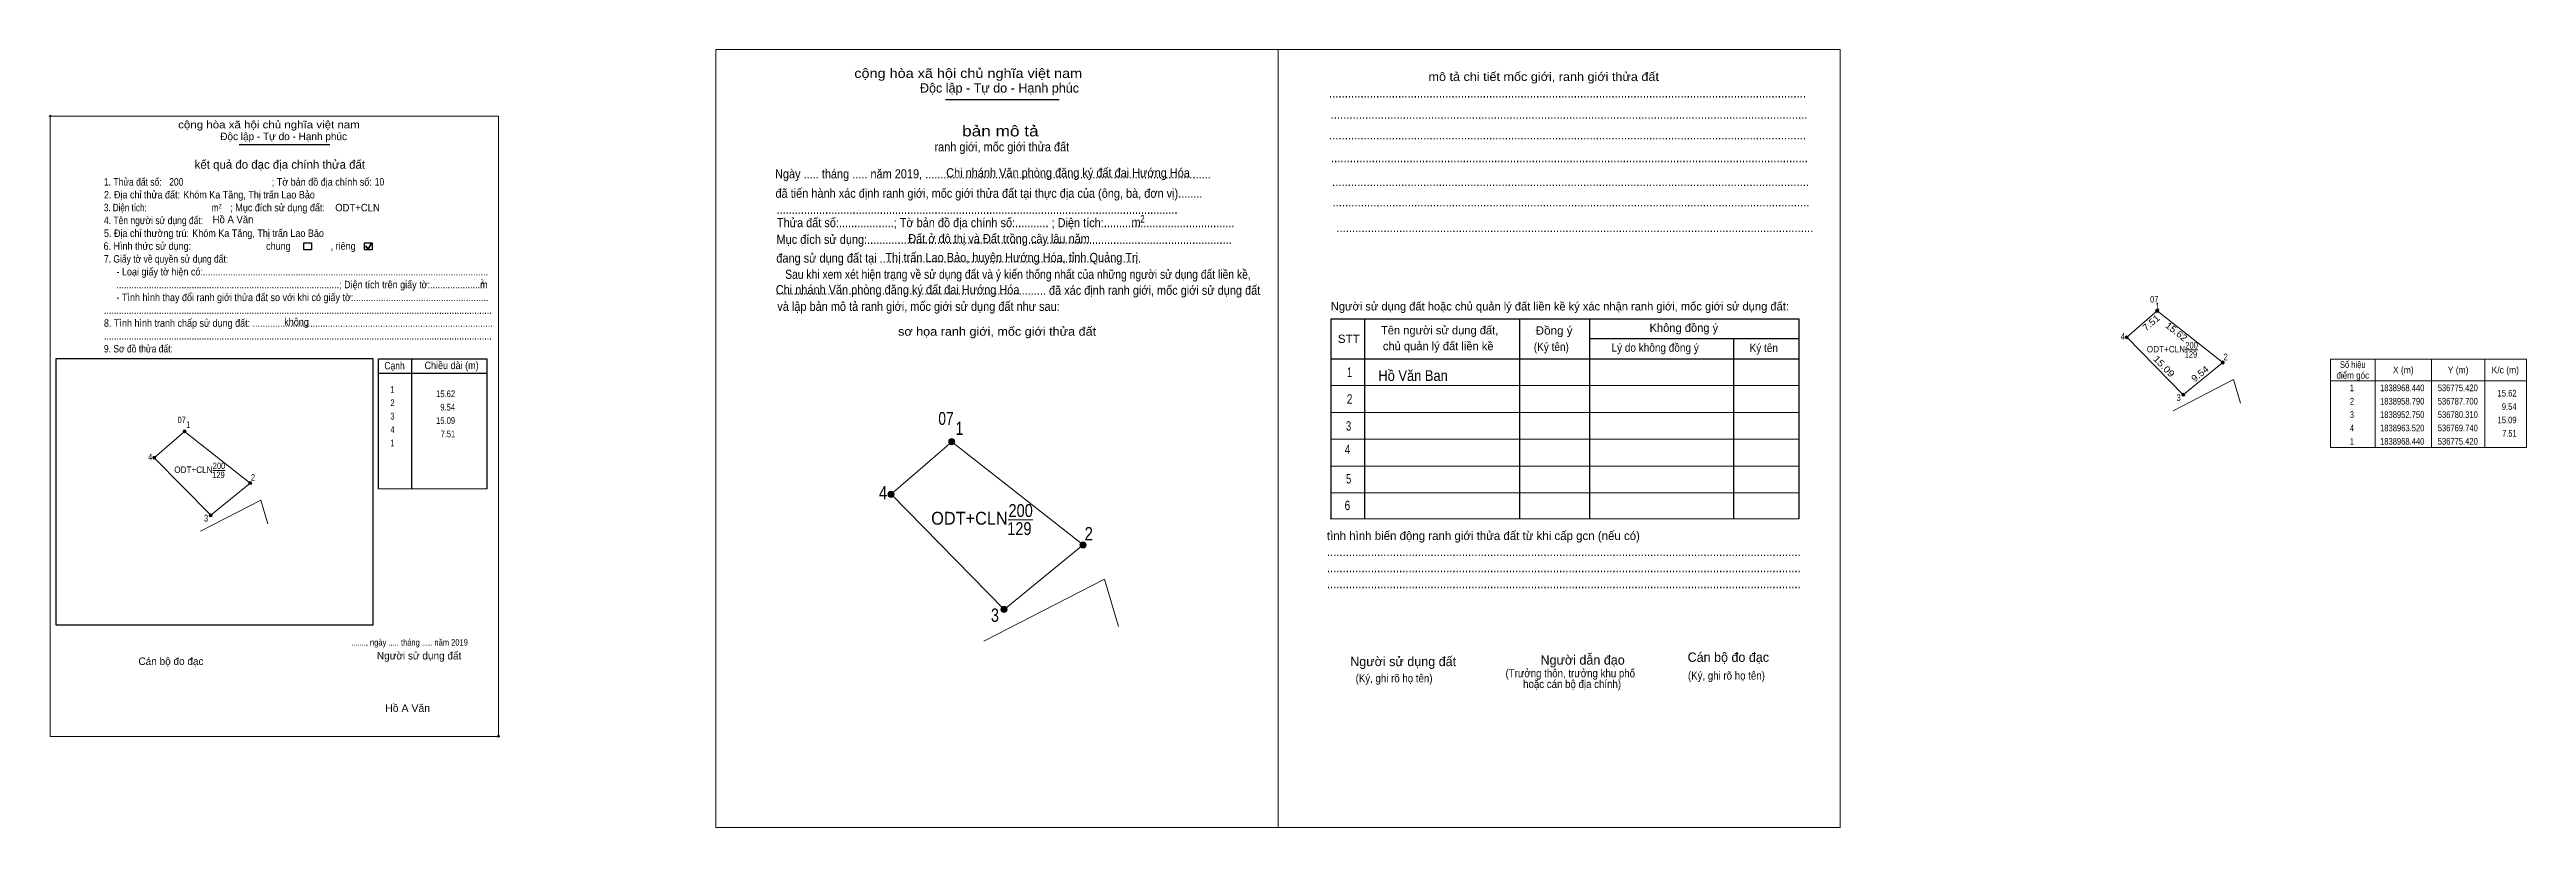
# Model space of a CAD drawing. Header units: metres. Extents: x 536381 to 536845, y 1838872 to 1839017.
import ezdxf
from ezdxf.enums import TextEntityAlignment as Align

# ---------------------------------------------------------------- set-up
doc = ezdxf.new("R2010")
doc.units = ezdxf.units.M
doc.header["$LTSCALE"] = 0.56
doc.header["$PDMODE"] = 32
doc.header["$PDSIZE"] = 0.28
for name, color, linetype, lineweight in [('10', 7, 'Continuous', 13), ('17', 7, 'Continuous', 13), ('63', 7, 'Continuous', 13), ('7', 7, 'Continuous', 25)]:
    doc.layers.add(name, color=color, linetype=linetype, lineweight=lineweight)
doc.layers.add('25', color=7, linetype='Continuous')
doc.layers.add('6', color=7, linetype='Continuous')

msp = doc.modelspace()

# ---------------------------------------------------------------- hatches: boundary and pattern name
at = {"layer": '63'}
for points in [[(536775.7065, 1838968.44, 1), (536775.1335, 1838968.44, 1)], [(536770.0265, 1838963.52, 1), (536769.4535, 1838963.52, 1)], [(536787.9865, 1838958.79, 1), (536787.4135, 1838958.79, 1)], [(536780.5965, 1838952.75, 1), (536780.0235, 1838952.75, 1)], [(536406.5865, 1838945.9, 1), (536406.0135, 1838945.9, 1)], [(536400.9065, 1838940.98, 1), (536400.3335, 1838940.98, 1)], [(536550.4331, 1838943.98, 1), (536549.2869, 1838943.98, 1)], [(536418.8665, 1838936.25, 1), (536418.2935, 1838936.25, 1)], [(536539.0731, 1838934.14, 1), (536537.9269, 1838934.14, 1)], [(536411.4765, 1838930.21, 1), (536410.9035, 1838930.21, 1)], [(536574.9931, 1838924.68, 1), (536573.8469, 1838924.68, 1)], [(536560.2131, 1838912.6, 1), (536559.0669, 1838912.6, 1)]]:
    msp.add_hatch(color=256, dxfattribs=at).paths.add_polyline_path(points)

# ---------------------------------------------------------------- linework, layer by layer
at = {"layer": '10'}
for points in [[(536778.42, 1838949.77), (536789.71, 1838955.59), (536791.01, 1838951.17)], [(536409.3, 1838927.23), (536420.59, 1838933.05), (536421.89, 1838928.63)], [(536555.86, 1838906.64), (536578.44, 1838918.28), (536581.04, 1838909.44)]]:
    msp.add_lwpolyline(points, dxfattribs=at)
at = {"layer": '17'}
for p, q in [((536780.69, 1838961.14), (536783.02, 1838961.14)), ((536411.57, 1838938.6), (536413.9, 1838938.6)), ((536560.4, 1838929.38), (536565.06, 1838929.38))]:
    msp.add_line(p, q, dxfattribs=at)
for points in [[(536775.42, 1838968.44), (536769.74, 1838963.52), (536780.31, 1838952.75), (536787.7, 1838958.79)], [(536406.3, 1838945.9), (536400.62, 1838940.98), (536411.19, 1838930.21), (536418.58, 1838936.25)], [(536549.86, 1838943.98), (536538.5, 1838934.14), (536559.64, 1838912.6), (536574.42, 1838924.68)]]:
    msp.add_lwpolyline(points, close=True, dxfattribs=at)
at = {"layer": '63'}
for p, q in [((536807.84, 1838955.39), (536844.53, 1838955.39)), ((536816.24, 1838959.39), (536816.24, 1838942.89)), ((536826.74, 1838959.39), (536826.74, 1838942.89)), ((536836.74, 1838959.39), (536836.74, 1838942.89))]:
    msp.add_line(p, q, dxfattribs=at)
msp.add_lwpolyline([(536807.84, 1838959.39), (536844.53, 1838959.39), (536844.53, 1838942.89), (536807.84, 1838942.89)], close=True, dxfattribs=at)
for centre, radius in [((536775.42, 1838968.44), 0.2865), ((536769.74, 1838963.52), 0.2865), ((536787.7, 1838958.79), 0.2865), ((536780.31, 1838952.75), 0.2865), ((536406.3, 1838945.9), 0.2865), ((536400.62, 1838940.98), 0.2865), ((536549.86, 1838943.98), 0.5731), ((536418.58, 1838936.25), 0.2865), ((536538.5, 1838934.14), 0.5731), ((536411.19, 1838930.21), 0.2865), ((536574.42, 1838924.68), 0.5731), ((536559.64, 1838912.6), 0.5731)]:
    msp.add_circle(centre, radius, dxfattribs=at)
at = {"layer": '7', "lineweight": 13}
for p, q in [((536505.74, 1839017.32), (536610.93, 1839017.32)), ((536610.93, 1839017.32), (536716.12, 1839017.32)), ((536381.17, 1839004.86), (536465.04, 1839004.86)), ((536620.8, 1838954.48), (536708.44, 1838954.48)), ((536620.8, 1838949.46), (536708.44, 1838949.46)), ((536620.8, 1838944.44), (536708.44, 1838944.44)), ((536620.8, 1838939.42), (536708.44, 1838939.42)), ((536442.57, 1838935.18), (536462.85, 1838935.18)), ((536620.8, 1838934.41), (536708.44, 1838934.41)), ((536620.65, 1838929.56), (536708.29, 1838929.56))]:
    msp.add_line(p, q, dxfattribs=at)
at = {"layer": '7'}
for p, q in [((536548.68, 1839008), (536569.95, 1839008)), ((536416.49, 1838999.54), (536433.45, 1838999.54)), ((536627.1, 1838966.92), (536627.1, 1838929.56)), ((536656.12, 1838966.77), (536656.12, 1838929.56)), ((536669.21, 1838966.77), (536669.21, 1838929.56)), ((536442.57, 1838935.18), (536442.57, 1838959.46)), ((536448.77, 1838959.46), (536448.77, 1838935.18)), ((536620.8, 1838959.49), (536708.44, 1838959.49)), ((536669.21, 1838963.3), (536708.44, 1838963.3)), ((536696.15, 1838963.3), (536696.15, 1838929.56)), ((536442.57, 1838956.78), (536462.85, 1838956.78))]:
    msp.add_line(p, q, dxfattribs=at)
at = {"layer": '7', "lineweight": 35}
for p, q in [((536440.15, 1838980.58), (536440.63, 1838979.96)), ((536440.63, 1838979.96), (536441.21, 1838981))]:
    msp.add_line(p, q, dxfattribs=at)
at = {"layer": '7', "lineweight": 13}
for points in [[(536610.93, 1839017.32), (536610.93, 1838871.84), (536505.74, 1838871.84), (536505.74, 1839017.32)], [(536716.12, 1839017.32), (536716.12, 1838871.83), (536610.93, 1838871.83), (536610.93, 1839017.32)], [(536465.04, 1839004.86), (536465.04, 1838888.86), (536381.17, 1838888.86), (536381.17, 1839004.86)]]:
    msp.add_lwpolyline(points, dxfattribs=at)
msp.add_lwpolyline([(536716.12, 1839017.32), (536716.12, 1838871.83), (536610.93, 1838871.83), (536610.93, 1839017.32)], close=True, dxfattribs=at)
at = {"layer": '7'}
for points in [[(536428.63, 1838981.2), (536430.07, 1838981.2), (536430.07, 1838979.86), (536428.63, 1838979.86)], [(536439.96, 1838981.2), (536441.4, 1838981.2), (536441.4, 1838979.86), (536439.96, 1838979.86)], [(536382.3, 1838959.54), (536441.52, 1838959.54), (536441.52, 1838909.67), (536382.3, 1838909.67)]]:
    msp.add_lwpolyline(points, close=True, dxfattribs=at)
for points in [[(536708.44, 1838929.56), (536708.44, 1838966.92), (536620.8, 1838966.92), (536620.8, 1838929.56)], [(536442.57, 1838959.46), (536462.85, 1838959.46), (536462.85, 1838935.18)]]:
    msp.add_lwpolyline(points, dxfattribs=at)
for p in [(536381.17, 1839004.86), (536465.04, 1838888.86)]:
    msp.add_point(p, dxfattribs=at)

# ---------------------------------------------------------------- texts
at = {"layer": '17'}
for s, height, width, p in [('07', 1.2, 0.8, (536774.88, 1838970.01)), ('ODT+CLN', 1.2, 0.95, (536777.075, 1838960.68)), ('129', 1.2, 0.85, (536781.745, 1838959.71)), ('200', 1.2, 0.85, (536781.865, 1838961.4)), ('07', 1.2, 0.8, (536405.76, 1838947.47)), ('07', 2.4, 0.8, (536548.78, 1838947.12)), ('ODT+CLN', 1.2, 0.95, (536407.955, 1838938.14)), ('129', 1.2, 0.85, (536412.625, 1838937.17)), ('200', 1.2, 0.85, (536412.745, 1838938.86)), ('200', 2.4, 0.85, (536562.75, 1838929.9)), ('ODT+CLN', 2.4, 0.95, (536553.17, 1838928.46)), ('129', 2.4, 0.85, (536562.51, 1838926.52))]:
    msp.add_text(s, height=height, dxfattribs=dict(at, width=width)).set_placement(p, align=Align.CENTER)
at = {"layer": '25', "width": 0.9}
for s, p in [('Chi nhánh Văn phòng đăng ký đất đai Hướng Hóa', (536548.82, 1838993.43)), ('Đất ở đô thị và Đất trồng cây lâu năm ', (536541.72, 1838981.11)), ('Chi nhánh Văn phòng đăng ký đất đai Hướng Hóa', (536516.93, 1838971.56))]:
    msp.add_text(s, height=1.7, dxfattribs=at).set_placement(p)
at = {"layer": '6', "width": 0.95}
msp.add_text('ODT+CLN', height=1.4, dxfattribs=at).set_placement((536434.49, 1838987.06))
at = {"layer": '63'}
for s, height, width, p in [(' 1', 1.25, 0.75, (536775.9, 1838968.71)), (' 4', 1.25, 0.85, (536769.39, 1838963.04)), (' 2', 1.25, 0.85, (536788.63, 1838959.21)), ('15.62', 1.25, 0.85, (536456.92, 1838952.31)), ('9.54', 1.25, 0.85, (536456.92, 1838949.81)), (' 3', 1.25, 0.8, (536779.83, 1838951.59)), ('15.62', 1.25, 0.85, (536842.68, 1838952.42)), ('9.54', 1.25, 0.85, (536842.68, 1838949.92)), (' 1', 1.25, 0.75, (536407.37, 1838946.53)), ('15.09', 1.25, 0.85, (536456.92, 1838947.31)), ('7.51', 1.25, 0.8, (536456.92, 1838944.81)), (' 1', 2.5, 0.75, (536552, 1838945.24)), ('15.09', 1.25, 0.85, (536842.68, 1838947.42)), ('7.51', 1.25, 0.8, (536842.68, 1838944.92)), (' 4', 1.25, 0.85, (536400.27, 1838940.5)), (' 2', 1.25, 0.85, (536419.51, 1838936.67)), (' 4', 2.5, 0.85, (536537.8, 1838933.18)), (' 3', 1.25, 0.8, (536410.71, 1838929.05)), (' 2', 2.5, 0.85, (536576.28, 1838925.52)), (' 3', 2.5, 0.8, (536558.68, 1838910.28))]:
    msp.add_text(s, height=height, dxfattribs=dict(at, width=width)).set_placement(p, align=Align.RIGHT)
for s, rotation, width, p in [('7.51', 40.899, 1.1, (536774.7058, 1838965.7364)), ('15.62', 321.839, 1.1, (536778.6388, 1838964.0586)), ('15.09', 314.463, 1.15, (536776.2552, 1838957.6328)), ('9.54', 39.26, 1.1, (536783.8245, 1838956.1933))]:
    msp.add_text(s, height=1.25, rotation=rotation, dxfattribs=dict(at, width=width)).set_placement(p, align=Align.CENTER)
for s, height, width, p in [('Hồ Văn Ban', 2, 0.9, (536636.19, 1838955.34)), ('điểm góc', 1.25, 0.9, (536812.03, 1838955.77)), ('Số hiệu', 1.25, 0.85, (536812.03, 1838957.77)), ('X (m)', 1.25, 0.95, (536821.48, 1838956.77)), ('Y (m)', 1.25, 0.95, (536831.745, 1838956.77)), ('K/c (m)', 1.25, 0.95, (536840.575, 1838956.77)), (' 2', 1.25, 0.85, (536445.015, 1838950.63)), (' 1', 1.25, 0.75, (536445.01, 1838953.13)), (' 2', 1.25, 0.85, (536811.685, 1838950.92)), (' 1', 1.25, 0.75, (536811.68, 1838953.42)), ('1838968.440', 1.25, 0.85, (536821.28, 1838953.42)), ('1838958.790', 1.25, 0.85, (536821.28, 1838950.92)), ('536775.420', 1.25, 0.85, (536831.68, 1838953.42)), ('536787.700', 1.25, 0.85, (536831.68, 1838950.92)), (' 4', 1.25, 0.85, (536445.01, 1838945.63)), (' 3', 1.25, 0.8, (536445.005, 1838948.13)), (' 4', 1.25, 0.85, (536811.68, 1838945.92)), (' 3', 1.25, 0.8, (536811.675, 1838948.42)), ('1838952.750', 1.25, 0.85, (536821.28, 1838948.42)), ('1838963.520', 1.25, 0.85, (536821.28, 1838945.92)), ('536780.310', 1.25, 0.85, (536831.68, 1838948.42)), ('536769.740', 1.25, 0.85, (536831.68, 1838945.92)), (' 1', 1.25, 0.75, (536445.01, 1838943.13)), (' 1', 1.25, 0.75, (536811.68, 1838943.42)), ('1838968.440', 1.25, 0.85, (536821.28, 1838943.42)), ('536775.420', 1.25, 0.85, (536831.68, 1838943.42))]:
    msp.add_text(s, height=height, dxfattribs=dict(at, width=width)).set_placement(p, align=Align.CENTER)
at = {"layer": '7'}
for s, height, width, p in [('cộng hòa xã hội chủ nghĩa việt nam', 1.756, 1.15, (536531.62, 1839012.01)), ('........................................................................................................................................................', 1.756, 0.9, (536620.46, 1839008.35)), ('cộng hòa xã hội chủ nghĩa việt nam', 1.4, 1.15, (536405.1, 1839002.59)), ('........................................................................................................................................................', 1.756, 0.9, (536620.75, 1839004.39)), ('........................................................................................................................................................', 1.756, 0.9, (536620.46, 1839000.5)), ('........................................................................................................................................................', 1.756, 0.9, (536620.82, 1838996.25)), ('1. Thửa đất số:', 1.4, 0.85, (536391.21, 1838991.87)), ('200', 1.4, 0.85, (536403.42, 1838991.87)), ('; Tờ bản đồ địa chính số:', 1.4, 0.9, (536422.62, 1838991.87)), ('10', 1.4, 0.85, (536441.89, 1838991.89)), ('Ngày ..... tháng ..... năm 2019, ..............................................................................................', 1.7, 0.9, (536516.79, 1838993.23)), ('........................................................................................................................................................', 1.756, 0.9, (536621.03, 1838991.8)), ('3. Diện tích:', 1.4, 0.8, (536391.21, 1838987.07)), ('2. Địa chỉ thửa đất:', 1.4, 0.9, (536391.21, 1838989.47)), ('Khóm Ka Tăng, Thị trấn Lao Bảo', 1.4, 0.9, (536406.05, 1838989.47)), ('m', 1.4, 0.8, (536411.39, 1838987.07)), ('2', 0.7999, 0.8, (536412.65, 1838987.63)), ('; Mục đích sử dụng đất:', 1.4, 0.9, (536414.86, 1838987.07)), (' đã tiến hành xác định ranh giới, mốc giới thửa đất tại thực địa của (ông, bà, đơn vị)........', 1.7, 0.9, (536516.31, 1838989.59)), ('........................................................................................................................................................', 1.756, 0.9, (536621.11, 1838987.98)), ('4. Tên người sử dụng đất:', 1.4, 0.85, (536391.21, 1838984.67)), ('5. Địa chỉ thường trú:', 1.4, 0.9, (536391.21, 1838982.27)), ('Khóm Ka Tăng, Thị trấn Lao Bảo', 1.4, 0.9, (536407.74, 1838982.27)), ('Hồ A Văn', 1.4, 0.95, (536411.56, 1838984.84)), ('Thửa đất số:..................; Tờ bản đồ địa chính số:........... ; Diện tích:...........................................', 1.7, 0.9, (536517.15, 1838984.09)), ('Mục đích sử dụng:........................................................................................................................', 1.7, 0.9, (536517.07, 1838980.97)), ('....................................................................................................................................', 1.7, 0.9, (536517.07, 1838986.59)), ('   m', 1.7, 0.9, (536581.78, 1838984.19)), ('2', 1.377, 0.8, (536585.14, 1838984.97)), ('........................................................................................................................................................', 1.756, 0.9, (536621.83, 1838983.2)), ('6. Hình thức sử dụng:', 1.4, 0.9, (536391.13, 1838979.87)), ('7. Giấy tờ về quyền sử dụng đất:', 1.4, 0.85, (536391.21, 1838977.47)), ('chung                , riêng', 1.4, 0.9, (536421.55, 1838979.87)), ('đang sử dụng đất tại ......................................................................................', 1.7, 0.9, (536517.03, 1838977.47)), ('Thị trấn Lao Bảo, huyện Hướng Hóa, tỉnh Quảng Trị', 1.7, 0.9, (536537.44, 1838977.59)), ('     - Loại giấy tờ hiện có:..................................................................................................................', 1.4, 0.9, (536391.21, 1838975.07)), ('     .........................................................................................; Diện tích trên giấy tờ:....................m', 1.4, 0.9, (536391.21, 1838972.67)), ('2', 0.7999, 0.8, (536461.69, 1838973.55)), ('......................................................................................... đã xác định ranh giới, mốc giới sử dụng đất', 1.7, 0.9, (536516.89, 1838971.45)), ('Sau khi xem xét hiện trạng về sử dụng đất và ý kiến thống nhất của những người sử dụng đất liền kề,', 1.7, 0.85, (536518.69, 1838974.44)), ('     - Tình hình thay đổi ranh giới thửa đất so với khi có giấy tờ:......................................................', 1.4, 0.9, (536391.21, 1838970.27)), (' và lập bản mô tả ranh giới, mốc giới sử dụng đất như sau:', 1.7, 0.9, (536516.65, 1838968.44)), ('8. Tình hình tranh chấp sử dụng đất: ................................................................................................', 1.4, 0.9, (536391.21, 1838965.47)), ('...........................................................................................................................................................', 1.4, 0.9, (536391.21, 1838967.87)), ('không', 1.4, 0.9, (536424.95, 1838965.68)), ('Đồng ý', 1.555, 1.05, (536659.12, 1838964)), ('9. Sơ đồ thửa đất:', 1.4, 0.85, (536391.21, 1838960.67)), ('...........................................................................................................................................................', 1.4, 0.9, (536391.21, 1838963.07)), ('STT', 1.555, 1.05, (536622.1, 1838962.45)), ('(Ký tên)', 1.555, 0.9, (536658.78, 1838960.95)), ('Lý do không đồng ý', 1.555, 0.9, (536673.32, 1838960.8)), ('Ký tên', 1.555, 0.9, (536699.16, 1838960.74)), ('Cạnh', 1.4, 0.85, (536443.69, 1838957.5)), ('Chiều dài (m)', 1.4, 0.9, (536451.21, 1838957.55)), ('.......................................................................................................................................................', 1.756, 0.9, (536620.06, 1838922.58)), ('.......................................................................................................................................................', 1.756, 0.9, (536620.06, 1838919.57)), ('.......................................................................................................................................................', 1.756, 0.9, (536620.06, 1838916.56)), ('......., ngày ..... tháng ..... năm 2019', 1.2, 0.85, (536437.47, 1838905.84)), ('(Ký, ghi rõ họ tên)', 1.505, 0.9, (536625.43, 1838898.98)), ('(Ký, ghi rõ họ tên)', 1.505, 0.9, (536687.62, 1838899.48)), ('Hồ A Văn', 1.4, 1.05, (536443.83, 1838893.45))]:
    msp.add_text(s, height=height, dxfattribs=dict(at, width=width)).set_placement(p)
for s, height, p in [('Độc lập - Tự do - Hạnh phúc', 1.756, (536543.91, 1839009.26)), ('Độc lập - Tự do - Hạnh phúc', 1.4, (536412.97, 1839000.38)), ('Người sử dụng đất hoặc chủ quản lý đất liền kề ký xác nhận ranh giới, mốc giới sử dụng đất:', 1.555, (536620.8, 1838968.52)), ('Tên người sử dụng đất,', 1.555, (536630.18, 1838964.05)), ('Không đồng ý', 1.555, (536680.44, 1838964.51)), ('chủ quản lý đất liền kề', 1.555, (536630.54, 1838961.09)), ('tình hình biến động ranh giới thửa đất từ khi cấp gcn (nếu có)', 1.605, (536620.06, 1838925.59)), ('Người sử dụng đất', 1.4, (536442.28, 1838903.25)), ('Người sử dụng đất', 1.756, (536624.42, 1838902)), ('Người dẫn đạo', 1.755, (536660.03, 1838902.28)), ('Cán bộ đo đạc', 1.752, (536687.56, 1838902.8)), ('Cán bộ đo đạc', 1.4, (536397.67, 1838902.22))]:
    msp.add_text(s, height=height, dxfattribs=at).set_placement(p)
for s, height, width, p in [('mô tả chi tiết mốc giới, ranh giới thửa đất', 1.605, 1.1, (536660.63, 1839011.45)), ('bản mô tả', 2.007, 1.2, (536558.96, 1839001.08)), ('ranh giới, mốc giới thửa đất', 1.7, 0.9, (536559.23, 1838998.28)), ('sơ họa ranh giới, mốc giới thửa đất', 1.605, 1.1, (536558.345, 1838963.8)), ('1', 1.756, 0.7, (536624.305, 1838956.1)), ('2', 1.756, 0.8, (536624.315, 1838951.09)), ('3', 1.756, 0.75, (536624.115, 1838946.05)), ('4', 1.756, 0.8, (536623.92, 1838941.67)), ('5', 1.756, 0.75, (536624.125, 1838936.16)), ('6', 1.756, 0.8, (536623.895, 1838931.19)), ('(Trưởng thôn, trưởng khu phố', 1.505, 0.9, (536665.6, 1838899.92)), ('hoặc cán bộ địa chính)', 1.505, 0.9, (536665.94, 1838897.91))]:
    msp.add_text(s, height=height, dxfattribs=dict(at, width=width)).set_placement(p, align=Align.CENTER)
for s, height, p in [('kết quả đo đạc địa chính thửa đất', 1.6, (536424.135, 1838995.03)), ('.', 0.4001, (536465.0437, 1838888.67))]:
    msp.add_text(s, height=height, dxfattribs=at).set_placement(p, align=Align.CENTER)

doc.saveas('drawing.dxf')
